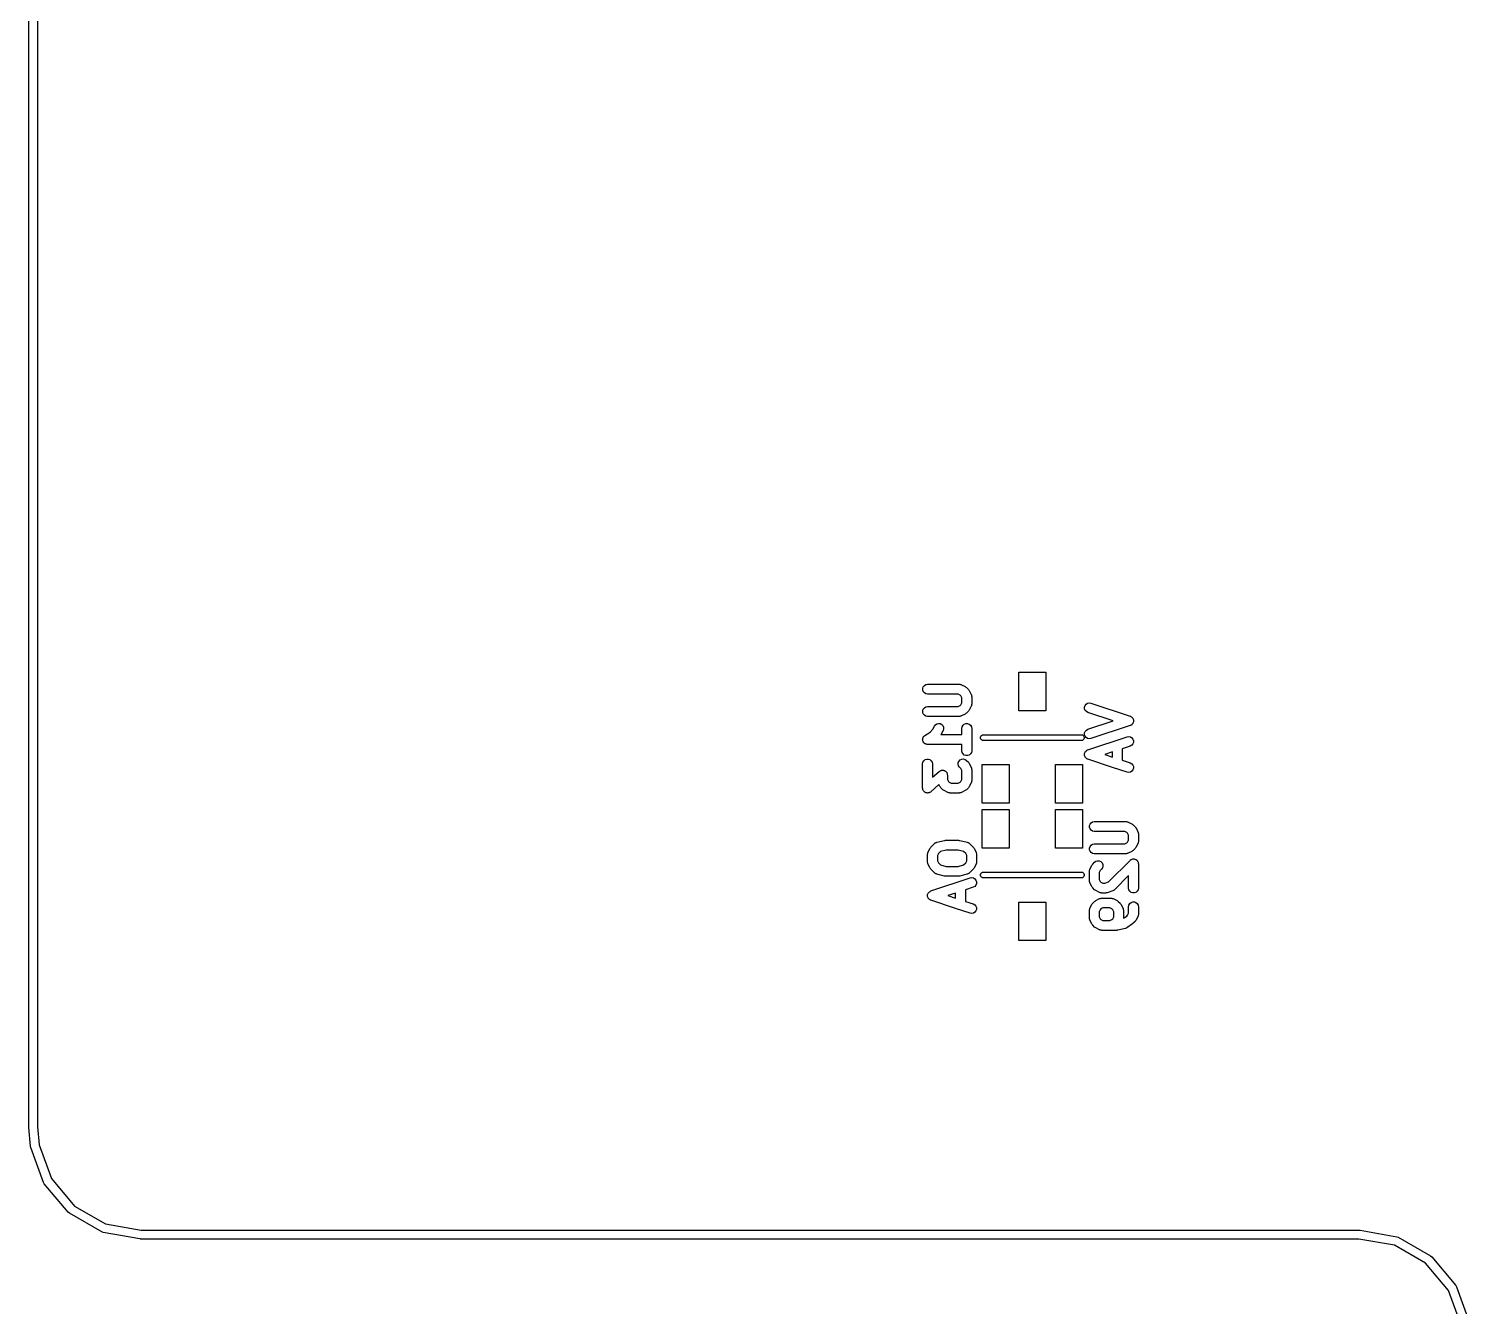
# Model space of a CAD drawing. Extents: x 51 to 137, y -158 to -25.
# Drawn here: x 50.69 to 87.98, y -124.56 to -91.48 of the extents above; entities that cross this region are included whole.
import ezdxf

# ---------------------------------------------------------------- set-up
doc = ezdxf.new("R2010")
doc.units = 0
doc.header["$MEASUREMENT"] = 0
doc.layers.add('BLACK', color=7, linetype='CONTINUOUS')

msp = doc.modelspace()

# ---------------------------------------------------------------- linework, layer by layer
at = {"layer": 'Black'}
for p, q in [((50.6857, -119.921), (50.6857, -28.1813)), ((50.9143, -28.1913), (50.9143, -119.916)), ((76.3219, -109.136), (76.3219, -108.136)), ((76.3219, -108.136), (77.0229, -108.136)), ((77.0229, -108.136), (77.0229, -109.136)), ((73.8319, -108.555), (73.847, -108.514)), ((73.847, -108.514), (73.8754, -108.48)), ((73.8754, -108.48), (73.9136, -108.458)), ((73.9136, -108.458), (73.957, -108.45)), ((73.957, -108.45), (74.7795, -108.45)), ((74.7795, -108.45), (74.7867, -108.451)), ((74.7867, -108.451), (74.794, -108.451)), ((74.794, -108.451), (74.8083, -108.455)), ((74.8083, -108.455), (74.8229, -108.458)), ((74.8229, -108.458), (74.8293, -108.461)), ((74.8293, -108.461), (74.8363, -108.464)), ((74.8363, -108.464), (74.9331, -108.512)), ((74.9331, -108.512), (74.9494, -108.524)), ((74.9494, -108.524), (74.9661, -108.536)), ((73.8319, -108.599), (73.8319, -108.555)), ((73.847, -108.641), (73.8319, -108.599)), ((73.8754, -108.674), (73.847, -108.641)), ((73.9136, -108.696), (73.8754, -108.674)), ((73.957, -108.704), (73.9136, -108.696)), ((74.7495, -108.704), (73.957, -108.704)), ((74.801, -108.73), (74.7495, -108.704)), ((74.8203, -108.749), (74.801, -108.73)), ((74.846, -108.801), (74.8203, -108.749)), ((74.846, -108.934), (74.846, -108.801)), ((74.9661, -108.536), (75.0144, -108.584)), ((75.0144, -108.584), (75.0261, -108.601)), ((75.0261, -108.601), (75.0382, -108.617)), ((75.0382, -108.617), (75.0866, -108.714)), ((75.0866, -108.714), (75.0887, -108.721)), ((75.0887, -108.721), (75.0924, -108.727)), ((75.0924, -108.727), (75.0949, -108.742)), ((75.0949, -108.742), (75.0992, -108.756)), ((75.0992, -108.756), (75.0987, -108.763)), ((75.0987, -108.763), (75.1, -108.771)), ((75.1, -108.771), (75.1, -108.964)), ((73.8319, -109.136), (73.847, -109.094)), ((73.8319, -109.18), (73.8319, -109.136)), ((73.847, -109.221), (73.8319, -109.18)), ((73.847, -109.094), (73.8754, -109.06)), ((73.8754, -109.255), (73.847, -109.221)), ((73.8754, -109.06), (73.9136, -109.038)), ((73.9136, -109.277), (73.8754, -109.255)), ((73.9136, -109.038), (73.957, -109.031)), ((73.957, -109.285), (73.9136, -109.277)), ((73.957, -109.031), (74.7495, -109.031)), ((74.7495, -109.031), (74.801, -109.005)), ((74.801, -109.005), (74.8203, -108.986)), ((74.8229, -109.277), (74.8083, -109.28)), ((74.8203, -108.986), (74.846, -108.934)), ((74.8293, -109.273), (74.8229, -109.277)), ((74.8363, -109.271), (74.8293, -109.273)), ((74.9331, -109.223), (74.8363, -109.271)), ((74.9494, -109.211), (74.9331, -109.223)), ((74.9661, -109.199), (74.9494, -109.211)), ((75.0144, -109.151), (74.9661, -109.199)), ((75.0261, -109.134), (75.0144, -109.151)), ((75.0382, -109.118), (75.0261, -109.134)), ((75.0866, -109.021), (75.0382, -109.118)), ((75.0887, -109.014), (75.0866, -109.021)), ((75.0924, -109.008), (75.0887, -109.014)), ((75.0949, -108.993), (75.0924, -109.008)), ((75.0992, -108.979), (75.0949, -108.993)), ((75.1, -108.964), (75.0987, -108.971)), ((75.0987, -108.971), (75.0992, -108.979)), ((77.0229, -109.136), (76.3219, -109.136)), ((78.0224, -109.042), (78.0363, -109)), ((78.0236, -109.086), (78.0224, -109.042)), ((78.0398, -109.127), (78.0236, -109.086)), ((78.0363, -109), (78.0638, -108.966)), ((78.0691, -109.16), (78.0398, -109.127)), ((78.0638, -108.966), (78.1013, -108.943)), ((78.1079, -109.181), (78.0691, -109.16)), ((78.1013, -108.943), (78.1445, -108.934)), ((78.7624, -109.4), (78.1079, -109.181)), ((78.1445, -108.934), (78.1882, -108.94)), ((78.1882, -108.94), (79.2042, -109.279)), ((74.7795, -109.285), (73.957, -109.285)), ((74.0212, -109.688), (74.0945, -109.615)), ((74.0945, -109.615), (74.1337, -109.536)), ((74.1337, -109.536), (74.16, -109.501)), ((74.16, -109.501), (74.1968, -109.477)), ((74.1968, -109.477), (74.2397, -109.466)), ((74.2397, -109.466), (74.2835, -109.471)), ((74.2835, -109.471), (74.323, -109.491)), ((74.3609, -109.65), (74.3125, -109.747)), ((74.323, -109.491), (74.3533, -109.523)), ((74.3533, -109.523), (74.3708, -109.564)), ((74.3735, -109.608), (74.3609, -109.65)), ((74.3708, -109.564), (74.3735, -109.608)), ((74.7867, -109.283), (74.7795, -109.285)), ((74.794, -109.284), (74.7867, -109.283)), ((74.8083, -109.28), (74.794, -109.284)), ((74.846, -109.593), (74.8537, -109.55)), ((74.846, -109.756), (74.846, -109.593)), ((74.8537, -109.55), (74.8757, -109.511)), ((74.8757, -109.511), (74.9095, -109.483)), ((74.9095, -109.483), (74.951, -109.468)), ((74.951, -109.468), (74.9951, -109.468)), ((74.9951, -109.468), (75.0365, -109.483)), ((75.0365, -109.483), (75.0703, -109.511)), ((75.0703, -109.511), (75.0924, -109.55)), ((75.0924, -109.55), (75.1, -109.593)), ((75.1, -109.593), (75.1, -110.174)), ((78.0398, -109.672), (78.0691, -109.639)), ((78.0691, -109.639), (78.1079, -109.618)), ((78.1079, -109.618), (78.7624, -109.4)), ((79.2042, -109.52), (78.1882, -109.859)), ((79.2042, -109.279), (79.2073, -109.281)), ((79.2073, -109.518), (79.2042, -109.52)), ((79.2073, -109.281), (79.2107, -109.281)), ((79.2107, -109.518), (79.2073, -109.518)), ((79.2107, -109.281), (79.2266, -109.291)), ((79.2266, -109.508), (79.2107, -109.518)), ((79.2266, -109.291), (79.243, -109.3)), ((79.243, -109.499), (79.2266, -109.508)), ((79.243, -109.3), (79.2453, -109.303)), ((79.2453, -109.496), (79.243, -109.499)), ((79.2453, -109.303), (79.2483, -109.305)), ((79.2483, -109.495), (79.2453, -109.496)), ((79.2483, -109.305), (79.2599, -109.319)), ((79.2599, -109.48), (79.2483, -109.495)), ((79.2599, -109.319), (79.2722, -109.333)), ((79.2722, -109.466), (79.2599, -109.48)), ((79.2722, -109.333), (79.2735, -109.336)), ((79.2735, -109.463), (79.2722, -109.466)), ((79.2735, -109.336), (79.2757, -109.339)), ((79.2757, -109.46), (79.2735, -109.463)), ((79.2757, -109.339), (79.2816, -109.357)), ((79.2816, -109.442), (79.2757, -109.46)), ((79.2816, -109.357), (79.2884, -109.374)), ((79.2884, -109.425), (79.2816, -109.442)), ((79.2884, -109.374), (79.2885, -109.378)), ((79.2885, -109.422), (79.2884, -109.425)), ((79.2885, -109.378), (79.2896, -109.381)), ((79.2896, -109.418), (79.2885, -109.422)), ((79.2896, -109.381), (79.2891, -109.4)), ((79.2891, -109.4), (79.2896, -109.418)), ((73.8303, -109.892), (73.8319, -109.876)), ((73.8319, -109.898), (73.8303, -109.892)), ((73.8319, -109.861), (73.8344, -109.855)), ((73.8319, -109.876), (73.8319, -109.861)), ((73.8319, -109.905), (73.8319, -109.898)), ((73.8371, -109.92), (73.8319, -109.905)), ((73.8344, -109.855), (73.8351, -109.848)), ((73.8351, -109.848), (73.8418, -109.834)), ((73.8407, -109.934), (73.8371, -109.92)), ((73.8446, -109.94), (73.8407, -109.934)), ((73.8418, -109.834), (73.847, -109.82)), ((73.847, -109.947), (73.8446, -109.94)), ((73.847, -109.82), (73.8516, -109.814)), ((73.8568, -109.958), (73.847, -109.947)), ((73.8516, -109.814), (73.8547, -109.808)), ((73.8547, -109.808), (73.8656, -109.798)), ((73.8652, -109.971), (73.8568, -109.958)), ((73.8709, -109.975), (73.8652, -109.971)), ((73.8656, -109.798), (73.8754, -109.786)), ((73.8754, -109.981), (73.8709, -109.975)), ((73.8754, -109.786), (73.8815, -109.783)), ((73.8885, -109.988), (73.8754, -109.981)), ((73.8815, -109.783), (73.8866, -109.778)), ((73.8866, -109.778), (74.0212, -109.688)), ((73.9007, -109.997), (73.8885, -109.988)), ((73.9075, -109.999), (73.9007, -109.997)), ((73.9136, -110.003), (73.9075, -109.999)), ((73.9285, -110.005), (73.9136, -110.003)), ((73.9431, -110.01), (73.9285, -110.005)), ((73.9501, -110.009), (73.9431, -110.01)), ((73.957, -110.01), (73.9501, -110.009)), ((74.846, -110.01), (73.957, -110.01)), ((74.3125, -109.747), (74.3053, -109.756)), ((74.3053, -109.756), (74.846, -109.756)), ((74.846, -110.174), (74.846, -110.01)), ((75.3285, -109.822), (75.3374, -109.797)), ((75.3285, -109.848), (75.3285, -109.822)), ((75.3374, -109.872), (75.3285, -109.848)), ((75.3374, -109.797), (75.3542, -109.778)), ((75.3542, -109.892), (75.3374, -109.872)), ((75.3542, -109.778), (75.3767, -109.765)), ((75.3767, -109.905), (75.3542, -109.892)), ((75.3767, -109.765), (75.4024, -109.76)), ((75.4024, -109.91), (75.3767, -109.905)), ((75.4024, -109.76), (77.9424, -109.76)), ((77.9424, -109.91), (75.4024, -109.91)), ((77.9424, -109.76), (77.9681, -109.765)), ((77.9681, -109.905), (77.9424, -109.91)), ((77.9681, -109.765), (77.9906, -109.778)), ((77.9906, -109.892), (77.9681, -109.905)), ((77.9906, -109.778), (78.0074, -109.797)), ((78.0074, -109.872), (77.9906, -109.892)), ((78.0074, -109.797), (78.0163, -109.822)), ((78.0163, -109.848), (78.0074, -109.872)), ((78.0163, -109.822), (78.0163, -109.848)), ((78.0224, -109.757), (78.0236, -109.713)), ((78.0363, -109.799), (78.0224, -109.757)), ((78.0236, -109.713), (78.0398, -109.672)), ((78.0638, -109.833), (78.0363, -109.799)), ((78.1013, -109.856), (78.0638, -109.833)), ((78.1445, -109.865), (78.1013, -109.856)), ((78.1079, -110.15), (79.1239, -109.811)), ((78.1882, -109.859), (78.1445, -109.865)), ((79.1239, -109.811), (79.1675, -109.805)), ((79.1675, -109.805), (79.2107, -109.814)), ((79.2107, -109.814), (79.2483, -109.837)), ((79.2722, -109.998), (79.243, -110.031)), ((79.2483, -109.837), (79.2757, -109.871)), ((79.2884, -109.957), (79.2722, -109.998)), ((79.2757, -109.871), (79.2896, -109.913)), ((79.2896, -109.913), (79.2884, -109.957)), ((73.8935, -110.402), (73.935, -110.387)), ((73.935, -110.387), (73.9791, -110.387)), ((73.9791, -110.387), (74.0205, -110.402)), ((74.8034, -110.408), (74.8434, -110.39)), ((74.8434, -110.39), (74.8873, -110.386)), ((74.8537, -110.217), (74.846, -110.174)), ((74.8757, -110.255), (74.8537, -110.217)), ((74.9095, -110.284), (74.8757, -110.255)), ((74.8873, -110.386), (74.9299, -110.397)), ((74.951, -110.299), (74.9095, -110.284)), ((74.9299, -110.397), (74.9661, -110.423)), ((74.9951, -110.299), (74.951, -110.299)), ((75.0365, -110.284), (74.9951, -110.299)), ((75.0703, -110.255), (75.0365, -110.284)), ((75.0924, -110.217), (75.0703, -110.255)), ((75.1, -110.174), (75.0924, -110.217)), ((78.0224, -110.252), (78.0235, -110.248)), ((78.0229, -110.27), (78.0224, -110.252)), ((78.0224, -110.289), (78.0229, -110.27)), ((78.0235, -110.292), (78.0224, -110.289)), ((78.0235, -110.248), (78.0236, -110.245)), ((78.0236, -110.296), (78.0235, -110.292)), ((78.0236, -110.245), (78.0304, -110.228)), ((78.0304, -110.313), (78.0236, -110.296)), ((78.0304, -110.228), (78.0363, -110.21)), ((78.0363, -110.331), (78.0304, -110.313)), ((78.0363, -110.21), (78.0385, -110.207)), ((78.0385, -110.334), (78.0363, -110.331)), ((78.0385, -110.207), (78.0398, -110.204)), ((78.0398, -110.337), (78.0385, -110.334)), ((78.0398, -110.204), (78.0522, -110.19)), ((78.0522, -110.351), (78.0398, -110.337)), ((78.0522, -110.19), (78.0638, -110.175)), ((78.0638, -110.365), (78.0522, -110.351)), ((78.0638, -110.175), (78.0667, -110.174)), ((78.0667, -110.367), (78.0638, -110.365)), ((78.0667, -110.174), (78.0691, -110.171)), ((78.0691, -110.37), (78.0667, -110.367)), ((78.0691, -110.171), (78.0855, -110.162)), ((78.0855, -110.379), (78.0691, -110.37)), ((78.0855, -110.162), (78.1013, -110.152)), ((78.1013, -110.389), (78.0855, -110.379)), ((78.1013, -110.152), (78.1048, -110.152)), ((78.1048, -110.389), (78.1013, -110.389)), ((78.1048, -110.152), (78.1079, -110.15)), ((78.1079, -110.391), (78.1048, -110.389)), ((78.7467, -110.604), (78.1079, -110.391)), ((78.7467, -110.205), (78.5496, -110.27)), ((78.5496, -110.27), (78.7467, -110.336)), ((78.7467, -110.336), (78.7467, -110.205)), ((79.2042, -110.052), (79.0007, -110.12)), ((79.0007, -110.12), (79.0007, -110.421)), ((79.243, -110.031), (79.2042, -110.052)), ((73.83, -110.512), (73.8377, -110.469)), ((73.83, -111.141), (73.83, -110.512)), ((73.8377, -110.469), (73.8597, -110.431)), ((73.8597, -110.431), (73.8935, -110.402)), ((74.0205, -110.402), (74.0543, -110.431)), ((74.0543, -110.431), (74.0764, -110.469)), ((74.0764, -110.469), (74.084, -110.512)), ((74.084, -110.512), (74.084, -110.861)), ((74.084, -110.861), (74.2604, -110.707)), ((74.2604, -110.707), (74.2711, -110.701)), ((74.2711, -110.701), (74.2806, -110.693)), ((74.2806, -110.693), (74.2898, -110.689)), ((74.2898, -110.689), (74.2982, -110.684)), ((74.2982, -110.684), (74.3103, -110.682)), ((74.3103, -110.682), (74.322, -110.678)), ((74.322, -110.678), (74.3318, -110.678)), ((74.3318, -110.678), (74.3414, -110.676)), ((74.3414, -110.676), (74.3537, -110.678)), ((74.3537, -110.678), (74.3661, -110.678)), ((74.3661, -110.678), (74.3753, -110.681)), ((74.3753, -110.681), (74.385, -110.682)), ((74.385, -110.682), (74.3959, -110.688)), ((74.3959, -110.688), (74.4076, -110.693)), ((74.4076, -110.693), (74.4151, -110.699)), ((74.4151, -110.699), (74.4237, -110.704)), ((74.4237, -110.704), (74.4318, -110.713)), ((74.4318, -110.713), (74.4414, -110.721)), ((74.4414, -110.721), (74.4463, -110.729)), ((74.4463, -110.729), (74.4527, -110.737)), ((74.4527, -110.737), (74.4572, -110.748)), ((74.4572, -110.748), (74.4634, -110.759)), ((74.4634, -110.759), (74.4651, -110.769)), ((74.4651, -110.769), (74.4687, -110.778)), ((74.7497, -110.523), (74.7536, -110.479)), ((74.7612, -110.566), (74.7497, -110.523)), ((74.7536, -110.479), (74.7722, -110.439)), ((74.7865, -110.602), (74.7612, -110.566)), ((74.7722, -110.439), (74.8034, -110.408)), ((74.8203, -110.636), (74.7865, -110.602)), ((74.846, -110.687), (74.8203, -110.636)), ((74.846, -110.918), (74.846, -110.687)), ((74.9661, -110.423), (75.0144, -110.471)), ((75.0144, -110.471), (75.0261, -110.488)), ((75.0261, -110.488), (75.0382, -110.504)), ((75.0382, -110.504), (75.0866, -110.601)), ((75.0866, -110.601), (75.0887, -110.608)), ((75.0887, -110.608), (75.0924, -110.614)), ((75.0924, -110.614), (75.0949, -110.629)), ((75.0949, -110.629), (75.0992, -110.643)), ((75.0992, -110.643), (75.0987, -110.65)), ((75.0987, -110.65), (75.1, -110.657)), ((75.1, -110.657), (75.1, -110.948)), ((75.3719, -111.534), (75.3719, -110.533)), ((75.3719, -110.533), (76.073, -110.533)), ((76.073, -110.533), (76.073, -111.534)), ((77.2718, -111.534), (77.2718, -110.533)), ((77.2718, -110.533), (77.9729, -110.533)), ((77.9729, -110.533), (77.9729, -111.534)), ((79.1239, -110.73), (78.7467, -110.604)), ((79.0007, -110.421), (79.2042, -110.489)), ((79.1675, -110.736), (79.1239, -110.73)), ((79.2107, -110.727), (79.1675, -110.736)), ((79.2042, -110.489), (79.243, -110.51)), ((79.2483, -110.704), (79.2107, -110.727)), ((79.243, -110.51), (79.2722, -110.543)), ((79.2757, -110.67), (79.2483, -110.704)), ((79.2722, -110.543), (79.2884, -110.584)), ((79.2896, -110.628), (79.2757, -110.67)), ((79.2884, -110.584), (79.2896, -110.628)), ((73.8322, -111.154), (73.83, -111.141)), ((74.2535, -111.051), (74.0406, -111.237)), ((74.2789, -111.101), (74.2535, -111.051)), ((74.291, -111.118), (74.2789, -111.101)), ((74.3026, -111.134), (74.291, -111.118)), ((74.351, -111.183), (74.3026, -111.134)), ((74.4687, -110.778), (74.4689, -110.79)), ((74.4689, -110.79), (74.4711, -110.803)), ((74.4711, -110.803), (74.4711, -110.918)), ((74.4711, -110.918), (74.4968, -110.969)), ((74.4968, -110.969), (74.5161, -110.989)), ((74.5161, -110.989), (74.5676, -111.014)), ((74.5676, -111.014), (74.7495, -111.014)), ((74.7495, -111.014), (74.801, -110.989)), ((74.801, -110.989), (74.8203, -110.969)), ((74.8203, -110.969), (74.846, -110.918)), ((75.0144, -111.134), (74.9661, -111.183)), ((75.0261, -111.118), (75.0144, -111.134)), ((75.0382, -111.101), (75.0261, -111.118)), ((75.0866, -111.005), (75.0382, -111.101)), ((75.0887, -110.998), (75.0866, -111.005)), ((75.0924, -110.991), (75.0887, -110.998)), ((75.0949, -110.977), (75.0924, -110.991)), ((75.0992, -110.962), (75.0949, -110.977)), ((75.1, -110.948), (75.0987, -110.955)), ((75.0987, -110.955), (75.0992, -110.962)), ((73.8324, -111.166), (73.8322, -111.154)), ((73.836, -111.175), (73.8324, -111.166)), ((73.8377, -111.185), (73.836, -111.175)), ((73.8439, -111.195), (73.8377, -111.185)), ((73.8484, -111.207), (73.8439, -111.195)), ((73.8548, -111.214), (73.8484, -111.207)), ((73.8597, -111.223), (73.8548, -111.214)), ((73.8692, -111.231), (73.8597, -111.223)), ((73.8774, -111.24), (73.8692, -111.231)), ((73.886, -111.245), (73.8774, -111.24)), ((73.8935, -111.251), (73.886, -111.245)), ((73.9052, -111.256), (73.8935, -111.251)), ((73.9161, -111.261), (73.9052, -111.256)), ((73.9257, -111.263), (73.9161, -111.261)), ((73.935, -111.266), (73.9257, -111.263)), ((73.9474, -111.266), (73.935, -111.266)), ((73.9596, -111.268), (73.9474, -111.266)), ((73.9693, -111.266), (73.9596, -111.268)), ((73.9791, -111.266), (73.9693, -111.266)), ((73.9907, -111.262), (73.9791, -111.266)), ((74.0029, -111.26), (73.9907, -111.262)), ((74.0113, -111.255), (74.0029, -111.26)), ((74.0205, -111.251), (74.0113, -111.255)), ((74.03, -111.243), (74.0205, -111.251)), ((74.0406, -111.237), (74.03, -111.243)), ((74.3677, -111.194), (74.351, -111.183)), ((74.384, -111.206), (74.3677, -111.194)), ((74.4808, -111.255), (74.384, -111.206)), ((74.4878, -111.257), (74.4808, -111.255)), ((74.4942, -111.261), (74.4878, -111.257)), ((74.5088, -111.263), (74.4942, -111.261)), ((74.5231, -111.267), (74.5088, -111.263)), ((74.5304, -111.267), (74.5231, -111.267)), ((74.5376, -111.268), (74.5304, -111.267)), ((74.7795, -111.268), (74.5376, -111.268)), ((74.7867, -111.267), (74.7795, -111.268)), ((74.794, -111.267), (74.7867, -111.267)), ((74.8083, -111.263), (74.794, -111.267)), ((74.8229, -111.261), (74.8083, -111.263)), ((74.8293, -111.257), (74.8229, -111.261)), ((74.8363, -111.255), (74.8293, -111.257)), ((74.9331, -111.206), (74.8363, -111.255)), ((74.9494, -111.194), (74.9331, -111.206)), ((74.9661, -111.183), (74.9494, -111.194)), ((76.073, -111.534), (75.3719, -111.534)), ((75.3719, -112.692), (75.3719, -111.692)), ((75.3719, -111.692), (76.073, -111.692)), ((76.073, -111.692), (76.073, -112.692)), ((77.9729, -111.534), (77.2718, -111.534)), ((77.2718, -112.692), (77.2718, -111.692)), ((77.2718, -111.692), (77.9729, -111.692)), ((77.9729, -111.692), (77.9729, -112.692)), ((78.1499, -112.111), (78.165, -112.07)), ((78.1499, -112.155), (78.1499, -112.111)), ((78.165, -112.197), (78.1499, -112.155)), ((78.165, -112.07), (78.1934, -112.036)), ((78.1934, -112.23), (78.165, -112.197)), ((78.1934, -112.036), (78.2316, -112.014)), ((78.2316, -112.252), (78.1934, -112.23)), ((78.2316, -112.014), (78.275, -112.006)), ((78.275, -112.26), (78.2316, -112.252)), ((78.275, -112.006), (79.0975, -112.006)), ((79.0675, -112.26), (78.275, -112.26)), ((79.119, -112.286), (79.0675, -112.26)), ((79.0975, -112.006), (79.1047, -112.007)), ((79.1047, -112.007), (79.112, -112.007)), ((79.112, -112.007), (79.1263, -112.011)), ((79.1263, -112.011), (79.1409, -112.014)), ((79.1409, -112.014), (79.1473, -112.017)), ((79.1473, -112.017), (79.1543, -112.02)), ((79.1543, -112.02), (79.2511, -112.068)), ((79.2511, -112.068), (79.2674, -112.08)), ((79.2674, -112.08), (79.2841, -112.092)), ((79.2841, -112.092), (79.3324, -112.14)), ((79.3324, -112.14), (79.3441, -112.157)), ((79.3441, -112.157), (79.3562, -112.173)), ((79.3562, -112.173), (79.4046, -112.27)), ((74.0426, -112.672), (74.1394, -112.575)), ((74.1394, -112.575), (74.1493, -112.569)), ((74.1493, -112.569), (74.1581, -112.56)), ((74.1581, -112.56), (74.1673, -112.556)), ((74.1673, -112.556), (74.1755, -112.55)), ((74.1755, -112.55), (74.1872, -112.547)), ((74.1872, -112.547), (74.1984, -112.542)), ((74.1984, -112.542), (74.3919, -112.494)), ((74.3919, -112.494), (74.4074, -112.493)), ((74.4074, -112.493), (74.4227, -112.49)), ((74.4227, -112.49), (74.7614, -112.49)), ((74.7614, -112.49), (74.7767, -112.493)), ((74.7767, -112.493), (74.7922, -112.494)), ((74.7922, -112.494), (74.9857, -112.542)), ((74.9857, -112.542), (74.9968, -112.547)), ((74.9968, -112.547), (75.0085, -112.55)), ((75.0085, -112.55), (75.0168, -112.556)), ((75.0168, -112.556), (75.026, -112.56)), ((75.026, -112.56), (75.0347, -112.569)), ((75.0347, -112.569), (75.0447, -112.575)), ((75.0447, -112.575), (75.1414, -112.672)), ((78.165, -112.65), (78.1934, -112.616)), ((78.1934, -112.616), (78.2316, -112.594)), ((78.2316, -112.594), (78.275, -112.587)), ((78.275, -112.587), (79.0675, -112.587)), ((79.0675, -112.587), (79.119, -112.561)), ((79.1383, -112.305), (79.119, -112.286)), ((79.119, -112.561), (79.1383, -112.542)), ((79.164, -112.357), (79.1383, -112.305)), ((79.1383, -112.542), (79.164, -112.49)), ((79.164, -112.49), (79.164, -112.357)), ((79.4046, -112.577), (79.3562, -112.674)), ((79.4046, -112.27), (79.4067, -112.277)), ((79.4067, -112.57), (79.4046, -112.577)), ((79.4067, -112.277), (79.4104, -112.283)), ((79.4104, -112.564), (79.4067, -112.57)), ((79.4104, -112.283), (79.4129, -112.298)), ((79.4129, -112.549), (79.4104, -112.564)), ((79.4129, -112.298), (79.4172, -112.312)), ((79.4172, -112.535), (79.4129, -112.549)), ((79.4172, -112.312), (79.4167, -112.319)), ((79.4167, -112.319), (79.418, -112.327)), ((79.418, -112.52), (79.4167, -112.527)), ((79.4167, -112.527), (79.4172, -112.535)), ((79.418, -112.327), (79.418, -112.52)), ((73.957, -112.859), (73.9583, -112.852)), ((73.957, -113.052), (73.957, -112.859)), ((73.9579, -112.844), (73.9621, -112.83)), ((73.9583, -112.852), (73.9579, -112.844)), ((73.9621, -112.83), (73.9647, -112.815)), ((73.9647, -112.815), (73.9683, -112.809)), ((73.9683, -112.809), (73.9704, -112.802)), ((73.9704, -112.802), (74.0188, -112.705)), ((74.0188, -112.705), (74.0309, -112.689)), ((74.0309, -112.689), (74.0426, -112.672)), ((74.2368, -112.837), (74.211, -112.889)), ((74.211, -112.889), (74.211, -113.022)), ((74.2941, -112.78), (74.2368, -112.837)), ((74.4383, -112.744), (74.2941, -112.78)), ((74.7457, -112.744), (74.4383, -112.744)), ((74.8899, -112.78), (74.7457, -112.744)), ((74.9473, -112.837), (74.8899, -112.78)), ((74.973, -112.889), (74.9473, -112.837)), ((74.973, -113.022), (74.973, -112.889)), ((75.1414, -112.672), (75.1531, -112.689)), ((75.1531, -112.689), (75.1652, -112.705)), ((75.1652, -112.705), (75.2136, -112.802)), ((75.2136, -112.802), (75.2157, -112.809)), ((75.2157, -112.809), (75.2194, -112.815)), ((75.2194, -112.815), (75.2219, -112.83)), ((75.2219, -112.83), (75.2262, -112.844)), ((75.2262, -112.844), (75.2257, -112.852)), ((75.2257, -112.852), (75.227, -112.859)), ((75.227, -112.859), (75.227, -113.052)), ((76.073, -112.692), (75.3719, -112.692)), ((77.9729, -112.692), (77.2718, -112.692)), ((78.1499, -112.692), (78.165, -112.65)), ((78.1499, -112.736), (78.1499, -112.692)), ((78.165, -112.777), (78.1499, -112.736)), ((78.1934, -112.811), (78.165, -112.777)), ((78.2316, -112.833), (78.1934, -112.811)), ((78.275, -112.841), (78.2316, -112.833)), ((79.0975, -112.841), (78.275, -112.841)), ((79.1047, -112.839), (79.0975, -112.841)), ((79.112, -112.84), (79.1047, -112.839)), ((79.1263, -112.836), (79.112, -112.84)), ((79.1409, -112.833), (79.1263, -112.836)), ((79.1473, -112.829), (79.1409, -112.833)), ((79.1543, -112.827), (79.1473, -112.829)), ((79.2511, -112.779), (79.1543, -112.827)), ((79.2012, -113.011), (79.2148, -113.001)), ((79.2148, -113.001), (79.2275, -112.991)), ((79.2275, -112.991), (79.2328, -112.989)), ((79.2328, -112.989), (79.2373, -112.986)), ((79.2373, -112.986), (79.2534, -112.981)), ((79.2674, -112.767), (79.2511, -112.779)), ((79.2534, -112.981), (79.269, -112.976)), ((79.2841, -112.755), (79.2674, -112.767)), ((79.269, -112.976), (79.2746, -112.976)), ((79.2746, -112.976), (79.2799, -112.974)), ((79.2799, -112.974), (79.2965, -112.976)), ((79.3324, -112.707), (79.2841, -112.755)), ((79.2965, -112.976), (79.3131, -112.976)), ((79.3131, -112.976), (79.3183, -112.978)), ((79.3183, -112.978), (79.3239, -112.978)), ((79.3239, -112.978), (79.3389, -112.985)), ((79.3441, -112.69), (79.3324, -112.707)), ((79.3389, -112.985), (79.3545, -112.991)), ((79.3562, -112.674), (79.3441, -112.69)), ((79.3545, -112.991), (79.3588, -112.994)), ((79.3588, -112.994), (79.3639, -112.997)), ((79.3639, -112.997), (79.3756, -113.008)), ((79.3756, -113.008), (79.3883, -113.019)), ((73.9583, -113.06), (73.957, -113.052)), ((73.9579, -113.067), (73.9583, -113.06)), ((73.9621, -113.081), (73.9579, -113.067)), ((73.9647, -113.096), (73.9621, -113.081)), ((73.9683, -113.102), (73.9647, -113.096)), ((73.9704, -113.109), (73.9683, -113.102)), ((74.0188, -113.206), (73.9704, -113.109)), ((74.0309, -113.222), (74.0188, -113.206)), ((74.0426, -113.239), (74.0309, -113.222)), ((74.1394, -113.336), (74.0426, -113.239)), ((74.1493, -113.343), (74.1394, -113.336)), ((74.1581, -113.351), (74.1493, -113.343)), ((74.1673, -113.355), (74.1581, -113.351)), ((74.1755, -113.361), (74.1673, -113.355)), ((74.1872, -113.364), (74.1755, -113.361)), ((74.1984, -113.369), (74.1872, -113.364)), ((74.3919, -113.417), (74.1984, -113.369)), ((74.211, -113.022), (74.2368, -113.074)), ((74.2368, -113.074), (74.2941, -113.131)), ((74.2941, -113.131), (74.4383, -113.167)), ((74.4383, -113.167), (74.7457, -113.167)), ((74.7457, -113.167), (74.8899, -113.131)), ((74.973, -113.372), (74.7922, -113.417)), ((74.8899, -113.131), (74.9473, -113.074)), ((74.9473, -113.074), (74.973, -113.022)), ((74.9857, -113.369), (74.973, -113.372)), ((74.9968, -113.364), (74.9857, -113.369)), ((75.0085, -113.361), (74.9968, -113.364)), ((75.0168, -113.355), (75.0085, -113.361)), ((75.026, -113.351), (75.0168, -113.355)), ((75.0347, -113.343), (75.026, -113.351)), ((75.0447, -113.336), (75.0347, -113.343)), ((75.1414, -113.239), (75.0447, -113.336)), ((75.1531, -113.222), (75.1414, -113.239)), ((75.1652, -113.206), (75.1531, -113.222)), ((75.2136, -113.109), (75.1652, -113.206)), ((75.2157, -113.102), (75.2136, -113.109)), ((75.2194, -113.096), (75.2157, -113.102)), ((75.2219, -113.081), (75.2194, -113.096)), ((75.2262, -113.067), (75.2219, -113.081)), ((75.227, -113.052), (75.2257, -113.06)), ((75.2257, -113.06), (75.2262, -113.067)), ((75.3285, -113.378), (75.3374, -113.353)), ((75.3285, -113.404), (75.3285, -113.378)), ((75.3374, -113.353), (75.3542, -113.334)), ((75.3542, -113.334), (75.3767, -113.321)), ((75.3767, -113.321), (75.4024, -113.316)), ((75.4024, -113.316), (77.9424, -113.316)), ((77.9424, -113.316), (77.9681, -113.321)), ((77.9681, -113.321), (77.9906, -113.334)), ((77.9906, -113.334), (78.0074, -113.353)), ((78.0074, -113.353), (78.0163, -113.378)), ((78.0163, -113.378), (78.0163, -113.404)), ((78.148, -113.294), (78.1493, -113.287)), ((78.148, -113.536), (78.148, -113.294)), ((78.1489, -113.28), (78.1531, -113.265)), ((78.1493, -113.287), (78.1489, -113.28)), ((78.1531, -113.265), (78.1557, -113.251)), ((78.1557, -113.251), (78.1593, -113.244)), ((78.1593, -113.244), (78.1614, -113.237)), ((78.1614, -113.237), (78.2098, -113.141)), ((78.2098, -113.141), (78.2219, -113.124)), ((78.2219, -113.124), (78.2336, -113.108)), ((78.2336, -113.108), (78.282, -113.059)), ((78.282, -113.059), (78.3181, -113.034)), ((78.3181, -113.034), (78.3607, -113.023)), ((78.3607, -113.023), (78.4047, -113.026)), ((78.4278, -113.273), (78.402, -113.324)), ((78.402, -113.324), (78.402, -113.506)), ((78.4047, -113.026), (78.4446, -113.045)), ((78.4616, -113.239), (78.4278, -113.273)), ((78.4446, -113.045), (78.4758, -113.076)), ((78.4869, -113.203), (78.4616, -113.239)), ((78.4758, -113.076), (78.4945, -113.116)), ((78.4983, -113.16), (78.4869, -113.203)), ((78.4945, -113.116), (78.4983, -113.16)), ((78.6418, -113.57), (79.2012, -113.011)), ((79.3883, -113.019), (79.3911, -113.024)), ((79.3911, -113.024), (79.3951, -113.028)), ((79.3951, -113.028), (79.4021, -113.043)), ((79.4021, -113.043), (79.4104, -113.057)), ((79.4104, -113.057), (79.4113, -113.063)), ((79.4113, -113.063), (79.4137, -113.068)), ((79.4137, -113.068), (79.4151, -113.084)), ((79.4151, -113.084), (79.418, -113.101)), ((79.418, -113.101), (79.418, -113.73)), ((74.0439, -113.803), (75.0599, -113.464)), ((74.4074, -113.419), (74.3919, -113.417)), ((74.4227, -113.421), (74.4074, -113.419)), ((74.7614, -113.421), (74.4227, -113.421)), ((74.7767, -113.419), (74.7614, -113.421)), ((74.7922, -113.417), (74.7767, -113.419)), ((75.1402, -113.705), (74.9367, -113.773)), ((75.0599, -113.464), (75.1035, -113.458)), ((75.1035, -113.458), (75.1467, -113.466)), ((75.179, -113.684), (75.1402, -113.705)), ((75.1467, -113.466), (75.1843, -113.49)), ((75.2082, -113.651), (75.179, -113.684)), ((75.1843, -113.49), (75.2117, -113.524)), ((75.2244, -113.61), (75.2082, -113.651)), ((75.2117, -113.524), (75.2256, -113.566)), ((75.2256, -113.566), (75.2244, -113.61)), ((75.3374, -113.428), (75.3285, -113.404)), ((75.3542, -113.448), (75.3374, -113.428)), ((75.3767, -113.461), (75.3542, -113.448)), ((75.4024, -113.466), (75.3767, -113.461)), ((77.9424, -113.466), (75.4024, -113.466)), ((77.9681, -113.461), (77.9424, -113.466)), ((77.9906, -113.448), (77.9681, -113.461)), ((78.0074, -113.428), (77.9906, -113.448)), ((78.0163, -113.404), (78.0074, -113.428)), ((78.1493, -113.543), (78.148, -113.536)), ((78.1489, -113.551), (78.1493, -113.543)), ((78.1531, -113.565), (78.1489, -113.551)), ((78.1557, -113.58), (78.1531, -113.565)), ((78.1593, -113.586), (78.1557, -113.58)), ((78.1614, -113.593), (78.1593, -113.586)), ((78.2098, -113.69), (78.1614, -113.593)), ((78.2219, -113.706), (78.2098, -113.69)), ((78.2336, -113.723), (78.2219, -113.706)), ((78.282, -113.771), (78.2336, -113.723)), ((78.402, -113.506), (78.4278, -113.558)), ((78.4278, -113.558), (78.447, -113.577)), ((78.447, -113.577), (78.4985, -113.603)), ((78.4985, -113.603), (78.5447, -113.603)), ((78.5447, -113.603), (78.6418, -113.57)), ((79.164, -113.407), (78.8003, -113.771)), ((79.164, -113.73), (79.164, -113.407)), ((79.1717, -113.773), (79.164, -113.73)), ((79.418, -113.73), (79.4104, -113.773)), ((73.9584, -113.905), (73.9595, -113.901)), ((73.9589, -113.923), (73.9584, -113.905)), ((73.9584, -113.942), (73.9589, -113.923)), ((73.9595, -113.945), (73.9584, -113.942)), ((73.9595, -113.901), (73.9596, -113.898)), ((73.9596, -113.949), (73.9595, -113.945)), ((73.9596, -113.898), (73.9664, -113.88)), ((73.9664, -113.966), (73.9596, -113.949)), ((73.9664, -113.88), (73.9723, -113.863)), ((73.9723, -113.984), (73.9664, -113.966)), ((73.9723, -113.863), (73.9745, -113.86)), ((73.9745, -113.986), (73.9723, -113.984)), ((73.9745, -113.86), (73.9758, -113.857)), ((73.9758, -113.99), (73.9745, -113.986)), ((73.9758, -113.857), (73.9882, -113.843)), ((73.9882, -114.004), (73.9758, -113.99)), ((73.9882, -113.843), (73.9998, -113.828)), ((73.9998, -114.018), (73.9882, -114.004)), ((73.9998, -113.828), (74.0027, -113.826)), ((74.0027, -114.02), (73.9998, -114.018)), ((74.0027, -113.826), (74.0051, -113.824)), ((74.0051, -114.023), (74.0027, -114.02)), ((74.0051, -113.824), (74.0215, -113.815)), ((74.0215, -114.032), (74.0051, -114.023)), ((74.0215, -113.815), (74.0373, -113.805)), ((74.0373, -114.041), (74.0215, -114.032)), ((74.0373, -113.805), (74.0408, -113.804)), ((74.0408, -114.042), (74.0373, -114.041)), ((74.0408, -113.804), (74.0439, -113.803)), ((74.0439, -114.044), (74.0408, -114.042)), ((74.6827, -114.257), (74.0439, -114.044)), ((74.6827, -113.857), (74.4856, -113.923)), ((74.4856, -113.923), (74.6827, -113.989)), ((74.6827, -113.989), (74.6827, -113.857)), ((74.9367, -113.773), (74.9367, -114.074)), ((74.9367, -114.074), (75.1402, -114.141)), ((76.3219, -115.09), (76.3219, -114.09)), ((76.3219, -114.09), (77.0229, -114.09)), ((77.0229, -114.09), (77.0229, -115.09)), ((78.2219, -114.14), (78.2336, -114.124)), ((78.2336, -114.124), (78.282, -114.075)), ((78.2987, -113.783), (78.282, -113.771)), ((78.282, -114.075), (78.2987, -114.064)), ((78.315, -113.795), (78.2987, -113.783)), ((78.2987, -114.064), (78.315, -114.052)), ((78.4117, -113.843), (78.315, -113.795)), ((78.315, -114.052), (78.4117, -114.003)), ((78.4188, -113.845), (78.4117, -113.843)), ((78.4117, -114.003), (78.4188, -114.001)), ((78.4251, -113.849), (78.4188, -113.845)), ((78.4188, -114.001), (78.4251, -113.997)), ((78.4398, -113.852), (78.4251, -113.849)), ((78.4251, -113.997), (78.4398, -113.995)), ((78.454, -113.856), (78.4398, -113.852)), ((78.4398, -113.995), (78.454, -113.991)), ((78.4613, -113.855), (78.454, -113.856)), ((78.454, -113.991), (78.4613, -113.991)), ((78.4685, -113.857), (78.4613, -113.855)), ((78.4613, -113.991), (78.4685, -113.99)), ((78.5653, -113.857), (78.4685, -113.857)), ((78.4685, -113.99), (78.7104, -113.99)), ((78.5853, -113.853), (78.5653, -113.857)), ((78.6055, -113.85), (78.5853, -113.853)), ((78.7506, -113.802), (78.6055, -113.85)), ((78.7104, -113.99), (78.7177, -113.991)), ((78.7177, -113.991), (78.725, -113.991)), ((78.725, -113.991), (78.7392, -113.995)), ((78.7392, -113.995), (78.7539, -113.997)), ((78.757, -113.798), (78.7506, -113.802)), ((78.7539, -113.997), (78.7602, -114.001)), ((78.7641, -113.796), (78.757, -113.798)), ((78.7602, -114.001), (78.7672, -114.003)), ((78.7763, -113.788), (78.7641, -113.796)), ((78.7672, -114.003), (78.864, -114.052)), ((78.7894, -113.781), (78.7763, -113.788)), ((78.7943, -113.775), (78.7894, -113.781)), ((78.8003, -113.771), (78.7943, -113.775)), ((78.864, -114.052), (78.8803, -114.064)), ((78.8803, -114.064), (78.897, -114.075)), ((78.897, -114.075), (78.9454, -114.124)), ((78.9454, -114.124), (78.9571, -114.14)), ((79.1937, -113.811), (79.1717, -113.773)), ((79.2275, -113.84), (79.1937, -113.811)), ((79.1937, -114.132), (79.2275, -114.103)), ((79.269, -113.855), (79.2275, -113.84)), ((79.2275, -114.103), (79.269, -114.088)), ((79.3131, -113.855), (79.269, -113.855)), ((79.269, -114.088), (79.3131, -114.088)), ((79.3545, -113.84), (79.3131, -113.855)), ((79.3131, -114.088), (79.3545, -114.103)), ((79.3883, -113.811), (79.3545, -113.84)), ((79.3545, -114.103), (79.3883, -114.132)), ((79.4104, -113.773), (79.3883, -113.811)), ((75.0599, -114.382), (74.6827, -114.257)), ((75.1035, -114.389), (75.0599, -114.382)), ((75.1467, -114.38), (75.1035, -114.389)), ((75.1402, -114.141), (75.179, -114.162)), ((75.1843, -114.357), (75.1467, -114.38)), ((75.179, -114.162), (75.2082, -114.195)), ((75.2117, -114.322), (75.1843, -114.357)), ((75.2082, -114.195), (75.2244, -114.236)), ((75.2256, -114.28), (75.2117, -114.322)), ((75.2244, -114.236), (75.2256, -114.28)), ((78.148, -114.31), (78.1493, -114.303)), ((78.148, -114.504), (78.148, -114.31)), ((78.1489, -114.296), (78.1531, -114.281)), ((78.1493, -114.303), (78.1489, -114.296)), ((78.1531, -114.281), (78.1557, -114.267)), ((78.1557, -114.267), (78.1593, -114.26)), ((78.1593, -114.26), (78.1614, -114.253)), ((78.1614, -114.253), (78.2098, -114.157)), ((78.2098, -114.157), (78.2219, -114.14)), ((78.4278, -114.289), (78.402, -114.34)), ((78.402, -114.34), (78.402, -114.474)), ((78.402, -114.474), (78.4278, -114.525)), ((78.447, -114.269), (78.4278, -114.289)), ((78.4985, -114.244), (78.447, -114.269)), ((78.6805, -114.244), (78.4985, -114.244)), ((78.732, -114.269), (78.6805, -114.244)), ((78.7512, -114.289), (78.732, -114.269)), ((78.777, -114.34), (78.7512, -114.289)), ((78.7512, -114.525), (78.777, -114.474)), ((78.777, -114.474), (78.777, -114.34)), ((78.9571, -114.14), (78.9692, -114.157)), ((78.9692, -114.157), (79.0176, -114.253)), ((79.0176, -114.253), (79.0196, -114.26)), ((79.0196, -114.26), (79.0233, -114.267)), ((79.0233, -114.267), (79.0259, -114.281)), ((79.0259, -114.281), (79.0301, -114.296)), ((79.0301, -114.296), (79.0297, -114.303)), ((79.0297, -114.303), (79.031, -114.31)), ((79.0301, -114.509), (79.1133, -114.453)), ((79.031, -114.31), (79.031, -114.504)), ((79.1133, -114.453), (79.1383, -114.429)), ((79.1383, -114.429), (79.164, -114.377)), ((79.164, -114.213), (79.1717, -114.17)), ((79.164, -114.377), (79.164, -114.213)), ((79.1717, -114.17), (79.1937, -114.132)), ((79.4046, -114.464), (79.3562, -114.561)), ((79.3883, -114.132), (79.4104, -114.17)), ((79.4067, -114.457), (79.4046, -114.464)), ((79.4104, -114.45), (79.4067, -114.457)), ((79.4104, -114.17), (79.418, -114.213)), ((79.4129, -114.436), (79.4104, -114.45)), ((79.4172, -114.422), (79.4129, -114.436)), ((79.418, -114.407), (79.4167, -114.414)), ((79.4167, -114.414), (79.4172, -114.422)), ((79.418, -114.213), (79.418, -114.407)), ((78.1493, -114.511), (78.148, -114.504)), ((78.1489, -114.518), (78.1493, -114.511)), ((78.1531, -114.533), (78.1489, -114.518)), ((78.1557, -114.547), (78.1531, -114.533)), ((78.1593, -114.554), (78.1557, -114.547)), ((78.1614, -114.561), (78.1593, -114.554)), ((78.2098, -114.657), (78.1614, -114.561)), ((78.2219, -114.674), (78.2098, -114.657)), ((78.2336, -114.69), (78.2219, -114.674)), ((78.282, -114.739), (78.2336, -114.69)), ((78.2987, -114.75), (78.282, -114.739)), ((78.315, -114.762), (78.2987, -114.75)), ((78.4117, -114.811), (78.315, -114.762)), ((78.4188, -114.813), (78.4117, -114.811)), ((78.4251, -114.817), (78.4188, -114.813)), ((78.4398, -114.819), (78.4251, -114.817)), ((78.4278, -114.525), (78.447, -114.545)), ((78.454, -114.823), (78.4398, -114.819)), ((78.447, -114.545), (78.4985, -114.57)), ((78.4613, -114.823), (78.454, -114.823)), ((78.4685, -114.824), (78.4613, -114.823)), ((78.8556, -114.824), (78.4685, -114.824)), ((78.4985, -114.57), (78.6805, -114.57)), ((78.6805, -114.57), (78.732, -114.545)), ((78.732, -114.545), (78.7512, -114.525)), ((78.8709, -114.822), (78.8556, -114.824)), ((78.8864, -114.82), (78.8709, -114.822)), ((79.0799, -114.772), (78.8864, -114.82)), ((79.031, -114.504), (79.0301, -114.509)), ((79.0998, -114.763), (79.0799, -114.772)), ((79.1196, -114.755), (79.0998, -114.763)), ((79.2647, -114.658), (79.1196, -114.755)), ((79.2738, -114.649), (79.2647, -114.658)), ((79.2841, -114.642), (79.2738, -114.649)), ((79.3324, -114.594), (79.2841, -114.642)), ((79.3441, -114.577), (79.3324, -114.594)), ((79.3562, -114.561), (79.3441, -114.577)), ((77.0229, -115.09), (76.3219, -115.09)), ((50.6866, -119.926), (50.6857, -119.921)), ((50.6861, -119.931), (50.6866, -119.926)), ((50.7284, -120.414), (50.6861, -119.931)), ((50.9143, -119.916), (50.9548, -120.379)), ((50.7323, -120.428), (50.7284, -120.414)), ((50.7348, -120.443), (50.7323, -120.428)), ((51.0652, -121.351), (50.7348, -120.443)), ((50.9548, -120.379), (51.2731, -121.254)), ((51.0851, -121.385), (51.0652, -121.351)), ((51.706, -122.125), (51.0851, -121.385)), ((51.2731, -121.254), (51.8681, -121.963)), ((51.7364, -122.151), (51.706, -122.125)), ((52.5729, -122.634), (51.7364, -122.151)), ((51.8681, -121.963), (52.6697, -122.426)), ((52.6102, -122.647), (52.5729, -122.634)), ((53.5615, -122.815), (52.6102, -122.647)), ((52.6697, -122.426), (53.5913, -122.588)), ((53.5913, -122.588), (85.1357, -122.588)), ((85.1357, -122.588), (85.1456, -122.59)), ((85.1456, -122.59), (85.1556, -122.59)), ((85.1556, -122.59), (86.1068, -122.757)), ((53.5715, -122.815), (53.5615, -122.815)), ((53.5813, -122.817), (53.5715, -122.815)), ((85.1257, -122.817), (53.5813, -122.817)), ((86.0473, -122.979), (85.1257, -122.817)), ((86.8489, -123.442), (86.0473, -122.979)), ((86.1068, -122.757), (86.1068, -122.757)), ((86.1068, -122.757), (86.1441, -122.771)), ((86.1441, -122.771), (86.9807, -123.254)), ((87.4439, -124.151), (86.8489, -123.442)), ((86.9807, -123.254), (87.0111, -123.28)), ((87.0111, -123.28), (87.632, -124.019)), ((87.7622, -125.026), (87.4439, -124.151)), ((87.632, -124.019), (87.6518, -124.054)), ((87.6518, -124.054), (87.9822, -124.962))]:
    msp.add_line(p, q, dxfattribs=at)

doc.saveas('drawing.dxf')
